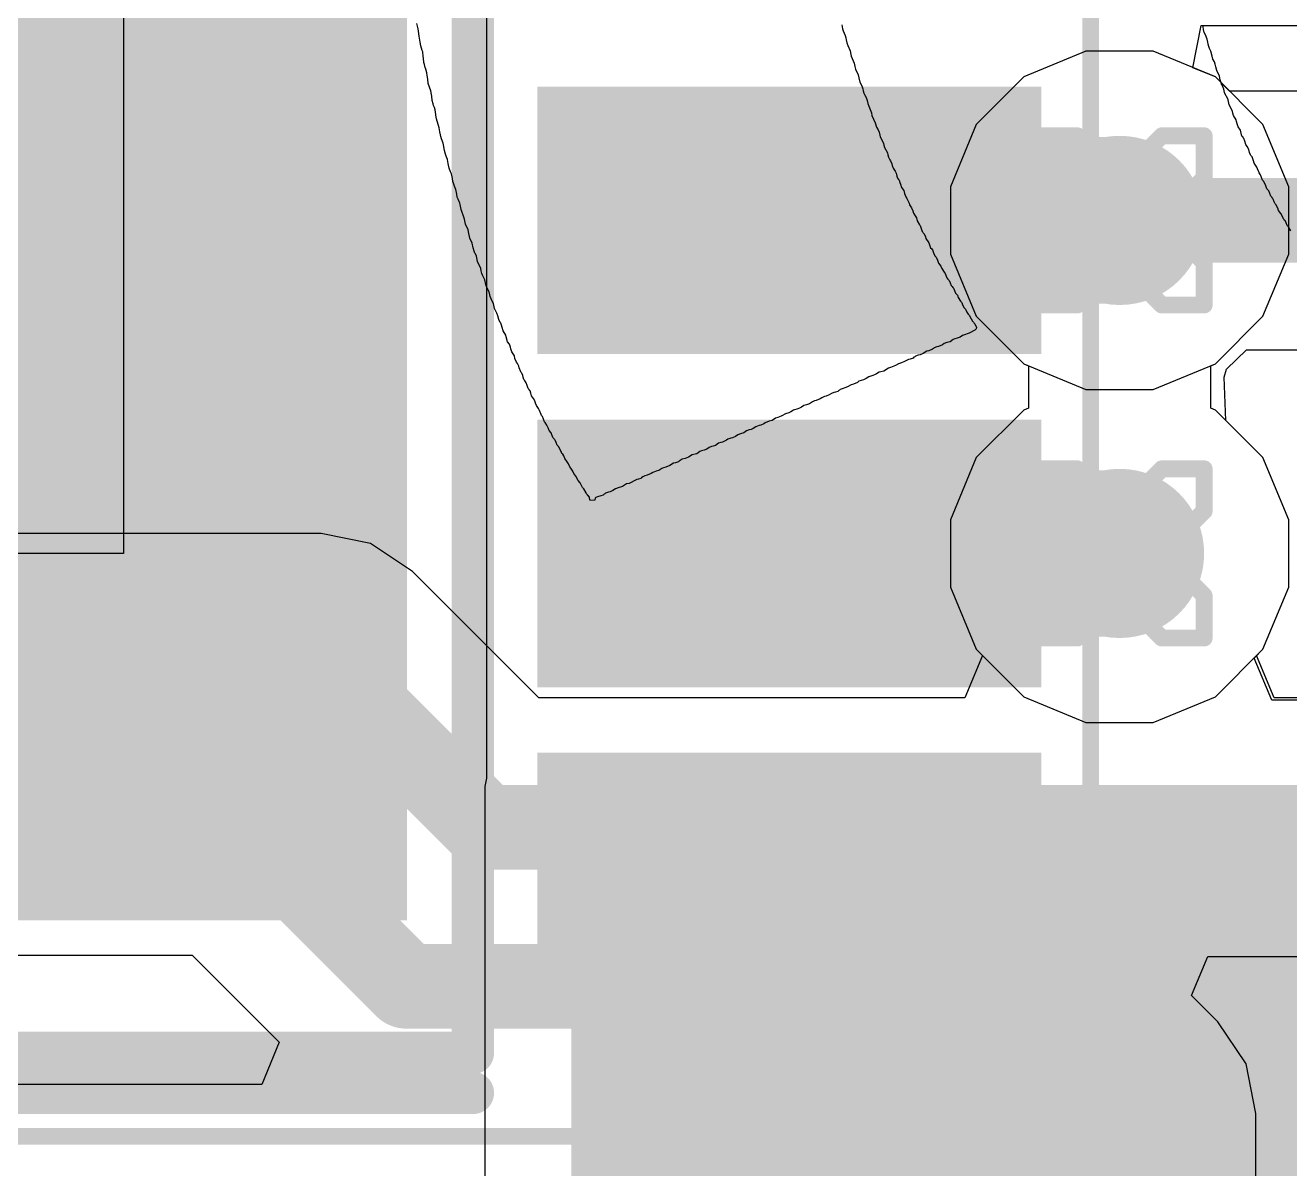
# Model space of a CAD drawing. Header units: inches. Extents: x -13 to 366, y -4 to 120.
# Drawn here: x 15.107 to 18.905, y 12.146 to 15.58 of the extents above; entities that cross this region are included whole.
import ezdxf

# ---------------------------------------------------------------- set-up
doc = ezdxf.new("R2010")
doc.units = ezdxf.units.IN
for name, color, linetype in [('Bottom Layer', 5, 'Continuous'), ('Bottom Overlay', 54, 'Continuous'), ('Drill Drawing', 1, 'Continuous'), ('GND', 16, 'Continuous'), ('Mechanical 16', 56, 'Continuous'), ('Mechanical 4', 56, 'Continuous'), ('POWER', 76, 'Continuous'), ('Top Layer', 1, 'Continuous'), ('Top Overlay', 2, 'Continuous'), ('Top Paste', 8, 'Continuous'), ('Top Solder', 216, 'Continuous'), ('Via Holes', 16, 'Continuous')]:
    doc.layers.add(name, color=color, linetype=linetype)

# ---------------------------------------------------------------- blocks, each defined once
blk = doc.blocks.new('_SOP100P600X160_11N_24')
at = {"layer": 'Top Layer'}
for points in [[(-1.5, 2), (1.5, 2), (1.5, -2), (-1.5, -2)], [(2.095, 0.3), (3.405, 0.3), (3.405, -0.3), (2.095, -0.3)], [(2.095, -0.7), (3.405, -0.7), (3.405, -1.3), (2.095, -1.3)], [(2.095, -1.7), (3.405, -1.7), (3.405, -2.3), (2.095, -2.3)]]:
    blk.add_hatch(color=1, dxfattribs=at).paths.add_polyline_path(points)
at = {"layer": 'Top Paste'}
for points in [[(-1.5, 2), (1.5, 2), (1.5, -2), (-1.5, -2)], [(2.095, 0.3), (3.405, 0.3), (3.405, -0.3), (2.095, -0.3)], [(2.095, -0.7), (3.405, -0.7), (3.405, -1.3), (2.095, -1.3)], [(2.095, -1.7), (3.405, -1.7), (3.405, -2.3), (2.095, -2.3)]]:
    blk.add_hatch(color=8, dxfattribs=at).paths.add_polyline_path(points)
at = {"layer": 'Top Solder'}
for points in [[(-1.6016, 2.1016), (1.6016, 2.1016), (1.6016, -2.1016), (-1.6016, -2.1016)], [(1.9934, 0.4016), (3.5066, 0.4016), (3.5066, -0.4016), (1.9934, -0.4016)], [(1.9934, -0.5984), (3.5066, -0.5984), (3.5066, -1.4016), (1.9934, -1.4016)], [(1.9934, -1.5984), (3.5066, -1.5984), (3.5066, -2.4016), (1.9934, -2.4016)]]:
    blk.add_hatch(color=216, dxfattribs=at).paths.add_polyline_path(points)
at = {"layer": 'Mechanical 16'}
for points in [[(3.655, -2.75, 0.05, 0.05, 0), (3.655, 2.75, 0.05, 0.05, 0)], [(-3.655, -2.75, 0.05, 0.05, 0), (3.655, -2.75, 0.05, 0.05, 0)]]:
    blk.add_lwpolyline(points, format="xyseb", dxfattribs=at)
blk.add_lwpolyline([(3.6425, -2.75, 0.025, 0.025, 1), (3.6675, -2.75, 0.025, 0.025, 1)], format="xyseb", close=True, dxfattribs=at)
blk.add_lwpolyline([(3.6425, -2.75, 0.025, 0.025, 1), (3.6675, -2.75, 0.025, 0.025, 1)], format="xyseb", close=True, dxfattribs=at)
at = {"layer": 'Mechanical 4'}
for points in [[(1.8, -2.5, 0.127, 0.127, 0), (1.8, 2.5, 0.127, 0.127, 0)], [(1.8, -2.5, 0.127, 0.127, 0), (1.8, 2.5, 0.127, 0.127, 0)], [(-1.8, -2.5, 0.127, 0.127, 0), (1.8, -2.5, 0.127, 0.127, 0)], [(-1.8, -2.5, 0.127, 0.127, 0), (1.8, -2.5, 0.127, 0.127, 0)]]:
    blk.add_lwpolyline(points, format="xyseb", dxfattribs=at)
blk.add_lwpolyline([(1.7682, -2.5, 0.0635, 0.0635, 1), (1.8317, -2.5, 0.0635, 0.0635, 1)], format="xyseb", close=True, dxfattribs=at)
blk.add_lwpolyline([(1.7682, -2.5, 0.0635, 0.0635, 1), (1.8317, -2.5, 0.0635, 0.0635, 1)], format="xyseb", close=True, dxfattribs=at)
blk.add_lwpolyline([(1.7682, -2.5, 0.0635, 0.0635, 1), (1.8317, -2.5, 0.0635, 0.0635, 1)], format="xyseb", close=True, dxfattribs=at)
blk.add_lwpolyline([(1.7682, -2.5, 0.0635, 0.0635, 1), (1.8317, -2.5, 0.0635, 0.0635, 1)], format="xyseb", close=True, dxfattribs=at)
at = {"layer": 'Top Overlay'}
blk.add_lwpolyline([(-1.8, -2.62, 0.127, 0.127, 0), (1.8, -2.62, 0.127, 0.127, 0)], format="xyseb", dxfattribs=at)
blk.add_lwpolyline([(1.7682, -2.62, 0.0635, 0.0635, 1), (1.8317, -2.62, 0.0635, 0.0635, 1)], format="xyseb", close=True, dxfattribs=at)
at = {"layer": 'Top Paste'}
for p, q in [((0.75, 1), (0.75, -1)), ((0.75, -1), (-0.75, -1))]:
    blk.add_line(p, q, dxfattribs=at)

msp = doc.modelspace()

# ---------------------------------------------------------------- hatches: boundary and pattern name
at = {"layer": 'Bottom Layer'}
h = msp.add_hatch(color=5, dxfattribs=at)
edge = h.paths.add_edge_path()
edge.add_arc((18.3941, 14.994), 0.254, 0, 360)
h = msp.add_hatch(color=5, dxfattribs=at)
edge = h.paths.add_edge_path()
edge.add_arc((18.3941, 13.994), 0.254, 0, 360)
at = {"layer": 'GND'}
h = msp.add_hatch(color=16, dxfattribs=at)
edge = h.paths.add_edge_path()
edge.add_arc((18.3941, 14.994), 0.254, 0, 360)
h = msp.add_hatch(color=16, dxfattribs=at)
edge = h.paths.add_edge_path()
edge.add_arc((18.3941, 13.994), 0.254, 0, 360)
at = {"layer": 'POWER'}
h = msp.add_hatch(color=76, dxfattribs=at)
edge = h.paths.add_edge_path()
edge.add_arc((18.3941, 14.994), 0.254, 0, 360)
h = msp.add_hatch(color=76, dxfattribs=at)
edge = h.paths.add_edge_path()
edge.add_arc((18.3941, 13.994), 0.254, 0, 360)
at = {"layer": 'Top Layer'}
for points in [[(17.402, 15.244), (17.402, 14.744), (18.3941, 14.744), (18.3941, 15.244)], [(17.402, 14.244), (17.402, 13.744), (18.3941, 13.744), (18.3941, 14.244)], [(16.747, 11.2958), (20.0014, 11.2958), (20.0014, 13.294), (16.747, 13.294)]]:
    msp.add_hatch(color=1, dxfattribs=at).paths.add_polyline_path(points)
h = msp.add_hatch(color=1, dxfattribs=at)
edge = h.paths.add_edge_path()
edge.add_arc((18.3941, 14.994), 0.254, 0, 360)
h = msp.add_hatch(color=1, dxfattribs=at)
edge = h.paths.add_edge_path()
edge.add_arc((18.3941, 13.994), 0.254, 0, 360)
at = {"layer": 'Via Holes'}
h = msp.add_hatch(color=7, dxfattribs=at)
edge = h.paths.add_edge_path()
edge.add_arc((18.3941, 14.994), 0.127, 0, 360)
h = msp.add_hatch(color=7, dxfattribs=at)
edge = h.paths.add_edge_path()
edge.add_arc((18.3941, 13.994), 0.127, 0, 360)

# ---------------------------------------------------------------- linework, layer by layer
at = {"layer": 'Bottom Layer'}
for p, q in [((18.293, 15.502), (18.1063, 15.4247)), ((18.4951, 15.502), (18.293, 15.502)), ((18.6818, 15.4247), (18.4951, 15.502)), ((18.1063, 15.4247), (17.9634, 15.2818)), ((18.724, 15.3825), (18.6818, 15.4247)), ((21.4313, 15.3825), (18.724, 15.3825)), ((17.9634, 15.2818), (17.8861, 15.095)), ((17.8861, 15.095), (17.8861, 14.893)), ((17.8861, 14.893), (17.9634, 14.7062)), ((17.9634, 14.7062), (18.1063, 14.5633)), ((18.7152, 14.5478), (18.7748, 14.6055)), ((18.7748, 14.6055), (21.5922, 14.6055)), ((18.1063, 14.5633), (18.1204, 14.5575)), ((18.1204, 14.5575), (18.1204, 14.4305)), ((18.7086, 14.5233), (18.7152, 14.5478)), ((18.7129, 14.3936), (18.7086, 14.5233)), ((18.1063, 14.4247), (17.9634, 14.2818)), ((18.1204, 14.4305), (18.1063, 14.4247)), ((18.8247, 14.2818), (18.7129, 14.3936)), ((17.9634, 14.2818), (17.8861, 14.095)), ((18.9021, 14.095), (18.8247, 14.2818)), ((17.8861, 14.095), (17.8861, 13.893)), ((18.9021, 13.893), (18.9021, 14.095)), ((15.9959, 14.0537), (10.4831, 14.0537)), ((16.1445, 14.0241), (15.9959, 14.0537)), ((16.2706, 13.9399), (16.1445, 14.0241)), ((16.6502, 13.5603), (16.2706, 13.9399)), ((17.8861, 13.893), (17.9634, 13.7062)), ((18.8247, 13.7062), (18.9021, 13.893)), ((17.9823, 13.6873), (17.9297, 13.5603)), ((17.9634, 13.7062), (17.9823, 13.6873)), ((18.8058, 13.6873), (18.8247, 13.7062)), ((18.8584, 13.5603), (18.8058, 13.6873)), ((17.9297, 13.5603), (16.6502, 13.5603)), ((20.7894, 13.5603), (18.8584, 13.5603)), ((6.7834, 12.7877), (15.6089, 12.7877)), ((15.6089, 12.7877), (15.8703, 12.5264)), ((18.6106, 12.6661), (18.6592, 12.7834)), ((18.6592, 12.7834), (20.9504, 12.7834)), ((18.6896, 12.5871), (18.6106, 12.6661)), ((18.7738, 12.4611), (18.6896, 12.5871)), ((15.8703, 12.5264), (15.8177, 12.3994)), ((18.8033, 12.3125), (18.7738, 12.4611)), ((15.8177, 12.3994), (9.2429, 12.3994)), ((18.8033, 10.5759), (18.8033, 12.3125))]:
    msp.add_line(p, q, dxfattribs=at)
for points in [[(18.3941, 14.994, 0.254, 0.254, 0), (21.5922, 14.994, 0.254, 0.254, 0)], [(10.3222, 13.6652, 0.254, 0.254, 0), (15.9959, 13.6652, 0.254, 0.254, 0)], [(15.9959, 13.6652, 0.254, 0.254, 0), (16.4893, 13.1718, 0.254, 0.254, 0)], [(6.4534, 13.1762, 0.254, 0.254, 0), (15.7698, 13.1762, 0.254, 0.254, 0)], [(15.7698, 13.1762, 0.254, 0.254, 0), (16.252, 12.694, 0.254, 0.254, 0)], [(16.4893, 13.1718, 0.254, 0.254, 0), (20.9504, 13.1718, 0.254, 0.254, 0)], [(16.252, 12.694, 0.254, 0.254, 0), (18.0333, 12.694, 0.254, 0.254, 0)], [(18.0333, 12.694, 0.254, 0.254, 0), (18.4149, 12.3125, 0.254, 0.254, 0)], [(18.4149, 10.2459, 0.254, 0.254, 0), (18.4149, 12.3125, 0.254, 0.254, 0)]]:
    msp.add_lwpolyline(points, format="xyseb", dxfattribs=at)
for points in [[(18.3306, 14.994, 0.127, 0.127, 1), (18.4576, 14.994, 0.127, 0.127, 1)], [(15.9324, 13.6652, 0.127, 0.127, 1), (16.0594, 13.6652, 0.127, 0.127, 1)], [(15.9324, 13.6652, 0.127, 0.127, 1), (16.0594, 13.6652, 0.127, 0.127, 1)], [(15.7063, 13.1762, 0.127, 0.127, 1), (15.8333, 13.1762, 0.127, 0.127, 1)], [(15.7063, 13.1762, 0.127, 0.127, 1), (15.8333, 13.1762, 0.127, 0.127, 1)], [(16.4258, 13.1718, 0.127, 0.127, 1), (16.5528, 13.1718, 0.127, 0.127, 1)], [(16.4258, 13.1718, 0.127, 0.127, 1), (16.5528, 13.1718, 0.127, 0.127, 1)], [(16.1885, 12.694, 0.127, 0.127, 1), (16.3155, 12.694, 0.127, 0.127, 1)], [(16.1885, 12.694, 0.127, 0.127, 1), (16.3155, 12.694, 0.127, 0.127, 1)], [(17.9698, 12.694, 0.127, 0.127, 1), (18.0968, 12.694, 0.127, 0.127, 1)], [(17.9698, 12.694, 0.127, 0.127, 1), (18.0968, 12.694, 0.127, 0.127, 1)], [(18.3514, 12.3125, 0.127, 0.127, 1), (18.4784, 12.3125, 0.127, 0.127, 1)], [(18.3514, 12.3125, 0.127, 0.127, 1), (18.4784, 12.3125, 0.127, 0.127, 1)]]:
    msp.add_lwpolyline(points, format="xyseb", close=True, dxfattribs=at)
at = {"layer": 'Bottom Overlay'}
for p, q in [((16.2874, 15.5697), (16.2835, 15.5853)), ((17.5604, 15.5808), (17.5624, 15.5697)), ((18.6452, 15.5749), (18.6439, 15.5801)), ((18.6465, 15.5672), (18.6452, 15.5749)), ((16.2887, 15.562), (16.2874, 15.5697)), ((16.2907, 15.547), (16.2887, 15.562)), ((16.2933, 15.5289), (16.2907, 15.547)), ((17.5624, 15.5697), (17.5637, 15.5633)), ((17.5637, 15.5633), (17.5702, 15.549)), ((17.5702, 15.549), (17.5721, 15.5418)), ((17.5721, 15.5418), (17.5734, 15.5366)), ((17.5734, 15.5366), (17.5747, 15.5276)), ((18.6484, 15.5587), (18.6465, 15.5672)), ((18.6517, 15.5516), (18.6484, 15.5587)), ((18.6569, 15.5386), (18.6517, 15.5516)), ((18.6588, 15.5289), (18.6569, 15.5386)), ((16.2959, 15.5185), (16.2933, 15.5289)), ((16.2998, 15.5042), (16.2959, 15.5185)), ((16.3011, 15.5003), (16.2998, 15.5042)), ((16.3023, 15.486), (16.3011, 15.5003)), ((17.5747, 15.5276), (17.578, 15.5191)), ((17.578, 15.5191), (17.5851, 15.5029)), ((17.5851, 15.5029), (17.587, 15.4918)), ((18.6601, 15.5237), (18.6588, 15.5289)), ((18.6621, 15.5165), (18.6601, 15.5237)), ((18.6646, 15.51), (18.6621, 15.5165)), ((18.6685, 15.5022), (18.6646, 15.51)), ((18.6718, 15.4873), (18.6685, 15.5022)), ((16.3036, 15.4808), (16.3023, 15.486)), ((16.3049, 15.4678), (16.3036, 15.4808)), ((16.3062, 15.4626), (16.3049, 15.4678)), ((16.3088, 15.4535), (16.3062, 15.4626)), ((17.587, 15.4918), (17.5883, 15.4867)), ((17.5883, 15.4867), (17.5909, 15.4802)), ((17.5909, 15.4802), (17.5968, 15.4665)), ((17.5968, 15.4665), (17.5994, 15.4561)), ((18.6744, 15.4782), (18.6718, 15.4873)), ((18.6789, 15.4698), (18.6744, 15.4782)), ((18.6815, 15.4633), (18.6789, 15.4698)), ((18.6835, 15.4548), (18.6815, 15.4633)), ((16.3108, 15.4477), (16.3088, 15.4535)), ((16.3134, 15.4373), (16.3108, 15.4477)), ((16.3147, 15.4295), (16.3134, 15.4373)), ((16.316, 15.4178), (16.3147, 15.4295)), ((17.5994, 15.4561), (17.6007, 15.4484)), ((17.6007, 15.4484), (17.6085, 15.4315)), ((17.6085, 15.4315), (17.6111, 15.4224)), ((17.6111, 15.4224), (17.6143, 15.4088)), ((18.6861, 15.4445), (18.6835, 15.4548)), ((18.6939, 15.4276), (18.6861, 15.4445)), ((18.6965, 15.4159), (18.6939, 15.4276)), ((16.3179, 15.4055), (16.316, 15.4178)), ((16.3251, 15.3828), (16.3179, 15.4055)), ((16.327, 15.3718), (16.3251, 15.3828)), ((17.6143, 15.4088), (17.6201, 15.3977)), ((17.6201, 15.3977), (17.6227, 15.3886)), ((17.6227, 15.3886), (17.624, 15.3834)), ((17.624, 15.3834), (17.626, 15.3763)), ((18.6991, 15.4068), (18.6965, 15.4159)), ((18.7016, 15.4003), (18.6991, 15.4068)), ((18.7036, 15.3984), (18.7016, 15.4003)), ((18.7075, 15.388), (18.7036, 15.3984)), ((18.7094, 15.3782), (18.7075, 15.388)), ((16.3283, 15.3666), (16.327, 15.3718)), ((16.3296, 15.3536), (16.3283, 15.3666)), ((16.3322, 15.3445), (16.3296, 15.3536)), ((16.3335, 15.3393), (16.3322, 15.3445)), ((17.626, 15.3763), (17.6279, 15.3718)), ((17.6279, 15.3718), (17.6331, 15.3627)), ((17.6331, 15.3627), (17.6357, 15.3536)), ((17.6357, 15.3536), (17.6377, 15.3451)), ((17.6377, 15.3451), (17.6409, 15.3367)), ((18.7146, 15.3666), (18.7094, 15.3782)), ((18.7166, 15.3646), (18.7146, 15.3666)), ((18.7198, 15.3562), (18.7166, 15.3646)), ((18.7237, 15.3406), (18.7198, 15.3562)), ((16.3361, 15.3328), (16.3335, 15.3393)), ((16.3381, 15.3257), (16.3361, 15.3328)), ((16.3394, 15.3192), (16.3381, 15.3257)), ((16.3413, 15.3042), (16.3394, 15.3192)), ((17.6409, 15.3367), (17.6474, 15.3224)), ((17.6474, 15.3224), (17.6487, 15.3172)), ((17.6487, 15.3172), (17.65, 15.3094)), ((17.65, 15.3094), (17.6604, 15.2874)), ((18.7296, 15.3296), (18.7237, 15.3406)), ((18.7328, 15.3211), (18.7296, 15.3296)), ((18.7341, 15.3159), (18.7328, 15.3211)), ((18.7361, 15.3088), (18.7341, 15.3159)), ((18.7438, 15.2958), (18.7361, 15.3088)), ((16.3426, 15.299), (16.3413, 15.3042)), ((16.351, 15.2724), (16.3426, 15.299)), ((16.353, 15.2601), (16.351, 15.2724)), ((17.6604, 15.2874), (17.6636, 15.2737)), ((17.6636, 15.2737), (17.6688, 15.2659)), ((18.7451, 15.2906), (18.7438, 15.2958)), ((18.7471, 15.2835), (18.7451, 15.2906)), ((18.7503, 15.275), (18.7471, 15.2835)), ((18.7568, 15.2646), (18.7503, 15.275)), ((16.3543, 15.251), (16.353, 15.2601)), ((16.3556, 15.2458), (16.3543, 15.251)), ((16.3575, 15.2387), (16.3556, 15.2458)), ((16.3627, 15.2257), (16.3575, 15.2387)), ((17.6688, 15.2659), (17.6721, 15.2588)), ((17.6721, 15.2588), (17.674, 15.2504)), ((17.674, 15.2504), (17.6753, 15.2452)), ((17.6753, 15.2452), (17.6812, 15.2341)), ((17.6812, 15.2341), (17.6851, 15.225)), ((18.7588, 15.2562), (18.7568, 15.2646)), ((18.7614, 15.2471), (18.7588, 15.2562)), ((18.764, 15.2445), (18.7614, 15.2471)), ((18.7653, 15.2419), (18.764, 15.2445)), ((18.7672, 15.24), (18.7653, 15.2419)), ((18.7705, 15.2315), (18.7672, 15.24)), ((18.7731, 15.2224), (18.7705, 15.2315)), ((16.364, 15.2205), (16.3627, 15.2257)), ((16.3666, 15.2036), (16.364, 15.2205)), ((16.3692, 15.1932), (16.3666, 15.2036)), ((16.3718, 15.1867), (16.3692, 15.1932)), ((17.6851, 15.225), (17.6864, 15.2199)), ((17.6864, 15.2199), (17.6883, 15.2127)), ((17.6883, 15.2127), (17.6967, 15.1965)), ((17.6967, 15.1965), (17.698, 15.1913)), ((17.698, 15.1913), (17.7, 15.1841)), ((18.777, 15.216), (18.7731, 15.2224)), ((18.7821, 15.2069), (18.777, 15.216)), ((18.7847, 15.1978), (18.7821, 15.2069)), ((18.7873, 15.1913), (18.7847, 15.1978)), ((18.7886, 15.1887), (18.7873, 15.1913)), ((16.3757, 15.1764), (16.3718, 15.1867)), ((16.3777, 15.1653), (16.3757, 15.1764)), ((16.379, 15.1601), (16.3777, 15.1653)), ((16.3802, 15.151), (16.379, 15.1601)), ((17.7, 15.1841), (17.7026, 15.1777)), ((17.7026, 15.1777), (17.7045, 15.1757)), ((17.7045, 15.1757), (17.7058, 15.1731)), ((17.7058, 15.1731), (17.7097, 15.164)), ((17.7097, 15.164), (17.711, 15.1588)), ((17.711, 15.1588), (17.7143, 15.1504)), ((18.7919, 15.1854), (18.7886, 15.1887)), ((18.7964, 15.1731), (18.7919, 15.1854)), ((18.7984, 15.166), (18.7964, 15.1731)), ((18.8068, 15.1536), (18.7984, 15.166)), ((18.8081, 15.1484), (18.8068, 15.1536)), ((16.3848, 15.14), (16.3802, 15.151)), ((16.3874, 15.1335), (16.3848, 15.14)), ((16.3893, 15.1251), (16.3874, 15.1335)), ((16.3906, 15.1199), (16.3893, 15.1251)), ((16.3919, 15.1108), (16.3906, 15.1199)), ((17.7143, 15.1504), (17.7201, 15.142)), ((17.7201, 15.142), (17.7227, 15.1355)), ((17.7227, 15.1355), (17.7247, 15.127)), ((17.7247, 15.127), (17.7273, 15.1205)), ((17.7273, 15.1205), (17.7305, 15.1173)), ((17.7305, 15.1173), (17.7318, 15.1147)), ((17.7318, 15.1147), (17.7344, 15.1082)), ((18.812, 15.1394), (18.8081, 15.1484)), ((18.8133, 15.1368), (18.812, 15.1394)), ((18.8178, 15.1309), (18.8133, 15.1368)), ((18.8237, 15.1147), (18.8178, 15.1309)), ((18.8263, 15.1121), (18.8237, 15.1147)), ((16.3932, 15.1056), (16.3919, 15.1108)), ((16.3965, 15.0972), (16.3932, 15.1056)), ((16.4004, 15.0868), (16.3965, 15.0972)), ((16.4023, 15.0783), (16.4004, 15.0868)), ((16.4036, 15.0731), (16.4023, 15.0783)), ((17.7344, 15.1082), (17.7357, 15.103)), ((17.7357, 15.103), (17.7396, 15.0926)), ((17.7396, 15.0926), (17.7461, 15.0835)), ((17.7461, 15.0835), (17.748, 15.0751)), ((18.8328, 15.1004), (18.8263, 15.1121)), ((18.8341, 15.0952), (18.8328, 15.1004)), ((18.8367, 15.0887), (18.8341, 15.0952)), ((18.8425, 15.0829), (18.8367, 15.0887)), ((18.8484, 15.0667), (18.8425, 15.0829)), ((16.4049, 15.0641), (16.4036, 15.0731)), ((16.4075, 15.0576), (16.4049, 15.0641)), ((16.4127, 15.0459), (16.4075, 15.0576)), ((16.414, 15.042), (16.4127, 15.0459)), ((16.4153, 15.0316), (16.414, 15.042)), ((17.748, 15.0751), (17.7519, 15.0647)), ((17.7519, 15.0647), (17.7552, 15.0602)), ((17.7552, 15.0602), (17.7617, 15.0459)), ((17.7617, 15.0459), (17.763, 15.0407)), ((17.763, 15.0407), (17.7695, 15.0316)), ((18.8523, 15.0628), (18.8484, 15.0667)), ((18.8536, 15.0602), (18.8523, 15.0628)), ((18.8555, 15.0582), (18.8536, 15.0602)), ((18.8587, 15.0498), (18.8555, 15.0582)), ((18.8613, 15.0433), (18.8587, 15.0498)), ((18.8633, 15.0413), (18.8613, 15.0433)), ((18.8698, 15.0309), (18.8633, 15.0413)), ((16.4166, 15.0264), (16.4153, 15.0316)), ((16.4192, 15.0173), (16.4166, 15.0264)), ((16.4224, 15.0102), (16.4192, 15.0173)), ((16.427, 14.9978), (16.4224, 15.0102)), ((17.7695, 15.0316), (17.7734, 15.0225)), ((17.7734, 15.0225), (17.7753, 15.0154)), ((17.7753, 15.0154), (17.7798, 15.0082)), ((17.7798, 15.0082), (17.7837, 15.0017)), ((17.7837, 15.0017), (17.7863, 14.9926)), ((18.8717, 15.0238), (18.8698, 15.0309)), ((18.8782, 15.0147), (18.8717, 15.0238)), ((18.8821, 15.0082), (18.8782, 15.0147)), ((18.886, 14.9991), (18.8821, 15.0082)), ((16.4296, 14.9823), (16.427, 14.9978)), ((16.4374, 14.9654), (16.4296, 14.9823)), ((16.44, 14.955), (16.4374, 14.9654)), ((17.7863, 14.9926), (17.7928, 14.981)), ((17.7928, 14.981), (17.7954, 14.9784)), ((17.7954, 14.9784), (17.798, 14.9693)), ((17.798, 14.9693), (17.8013, 14.9608)), ((18.8886, 14.9965), (18.886, 14.9991)), ((18.8899, 14.9939), (18.8886, 14.9965)), ((18.8925, 14.9913), (18.8899, 14.9939)), ((18.8945, 14.9868), (18.8925, 14.9913)), ((18.8977, 14.9784), (18.8945, 14.9868)), ((18.9016, 14.9745), (18.8977, 14.9784)), ((18.9081, 14.9628), (18.9016, 14.9745)), ((16.4413, 14.9459), (16.44, 14.955)), ((16.4426, 14.9407), (16.4413, 14.9459)), ((16.4497, 14.9258), (16.4426, 14.9407)), ((16.453, 14.9121), (16.4497, 14.9258)), ((17.8013, 14.9608), (17.8032, 14.9589)), ((17.8032, 14.9589), (17.8045, 14.9563)), ((17.8045, 14.9563), (17.8071, 14.9537)), ((17.8071, 14.9537), (17.811, 14.9446)), ((17.811, 14.9446), (17.8123, 14.9394)), ((17.8123, 14.9394), (17.8214, 14.9264)), ((17.8214, 14.9264), (17.8266, 14.9121)), ((16.4556, 14.9018), (16.453, 14.9121)), ((16.4581, 14.8953), (16.4556, 14.9018)), ((16.4601, 14.8933), (16.4581, 14.8953)), ((16.4627, 14.8868), (16.4601, 14.8933)), ((16.464, 14.8816), (16.4627, 14.8868)), ((17.8266, 14.9121), (17.8305, 14.9083)), ((17.8305, 14.9083), (17.8318, 14.9057)), ((17.8318, 14.9057), (17.8357, 14.8966)), ((17.8357, 14.8966), (17.8389, 14.8881)), ((17.8389, 14.8881), (17.8435, 14.8836)), ((16.4659, 14.8706), (16.464, 14.8816)), ((16.4757, 14.8492), (16.4659, 14.8706)), ((16.477, 14.8427), (16.4757, 14.8492)), ((17.8435, 14.8836), (17.8474, 14.8745)), ((17.8474, 14.8745), (17.8506, 14.8661)), ((17.8506, 14.8661), (17.8577, 14.8563)), ((17.8577, 14.8563), (17.8603, 14.8498)), ((17.8603, 14.8498), (17.8668, 14.8381)), ((16.4789, 14.8343), (16.477, 14.8427)), ((16.4802, 14.8291), (16.4789, 14.8343)), ((16.4874, 14.8154), (16.4802, 14.8291)), ((16.4906, 14.8018), (16.4874, 14.8154)), ((17.8668, 14.8381), (17.8707, 14.8343)), ((17.8707, 14.8343), (17.8753, 14.8219)), ((17.8753, 14.8219), (17.8785, 14.8174)), ((17.8785, 14.8174), (17.8824, 14.8135)), ((17.8824, 14.8135), (17.885, 14.807)), ((16.4932, 14.7927), (16.4906, 14.8018)), ((16.5003, 14.7791), (16.4932, 14.7927)), ((16.5023, 14.7706), (16.5003, 14.7791)), ((17.885, 14.807), (17.8882, 14.7985)), ((17.8882, 14.7985), (17.8915, 14.7953)), ((17.8915, 14.7953), (17.8928, 14.7927)), ((17.8928, 14.7927), (17.8954, 14.7901)), ((17.8954, 14.7901), (17.898, 14.7836)), ((17.898, 14.7836), (17.9012, 14.7752)), ((17.9012, 14.7752), (17.9071, 14.7693)), ((16.5036, 14.7654), (16.5023, 14.7706)), ((16.5094, 14.7518), (16.5036, 14.7654)), ((16.5133, 14.744), (16.5094, 14.7518)), ((16.5166, 14.7291), (16.5133, 14.744)), ((17.9071, 14.7693), (17.9097, 14.7628)), ((17.9097, 14.7628), (17.9162, 14.7512)), ((17.9162, 14.7512), (17.9201, 14.7473)), ((17.9201, 14.7473), (17.9227, 14.7408)), ((17.9227, 14.7408), (17.9278, 14.7317)), ((16.5237, 14.7155), (16.5166, 14.7291)), ((16.527, 14.707), (16.5237, 14.7155)), ((16.5296, 14.6966), (16.527, 14.707)), ((17.9278, 14.7317), (17.9317, 14.7278)), ((17.9317, 14.7278), (17.9356, 14.7187)), ((17.9356, 14.7187), (17.9395, 14.7122)), ((17.9395, 14.7122), (17.9434, 14.7083)), ((17.9434, 14.7083), (17.9447, 14.7057)), ((17.9447, 14.7057), (17.9525, 14.6914)), ((16.5335, 14.6875), (16.5296, 14.6966)), ((16.5354, 14.6856), (16.5335, 14.6875)), ((16.538, 14.6791), (16.5354, 14.6856)), ((16.5399, 14.672), (16.538, 14.6791)), ((16.5425, 14.6629), (16.5399, 14.672)), ((16.5503, 14.6499), (16.5425, 14.6629)), ((17.9597, 14.6648), (17.9428, 14.6557)), ((17.9525, 14.6914), (17.9551, 14.6888)), ((17.9551, 14.6888), (17.9564, 14.6862)), ((17.9564, 14.6862), (17.959, 14.6836)), ((17.959, 14.6836), (17.9642, 14.672)), ((17.9629, 14.6681), (17.9597, 14.6648)), ((17.9642, 14.672), (17.9629, 14.6681)), ((16.5516, 14.6447), (16.5503, 14.6499)), ((16.5562, 14.6298), (16.5516, 14.6447)), ((16.5614, 14.622), (16.5562, 14.6298)), ((16.5646, 14.6135), (16.5614, 14.622)), ((17.8668, 14.6239), (17.8623, 14.6207)), ((17.8753, 14.6272), (17.8668, 14.6239)), ((17.8857, 14.6298), (17.8753, 14.6272)), ((17.8947, 14.6363), (17.8857, 14.6298)), ((17.8993, 14.6382), (17.8947, 14.6363)), ((17.9064, 14.6402), (17.8993, 14.6382)), ((17.9149, 14.6434), (17.9064, 14.6402)), ((17.9227, 14.6486), (17.9149, 14.6434)), ((17.9311, 14.6518), (17.9227, 14.6486)), ((17.9363, 14.6531), (17.9311, 14.6518)), ((17.9428, 14.6557), (17.9363, 14.6531)), ((16.5659, 14.6083), (16.5646, 14.6135)), ((16.5685, 14.5993), (16.5659, 14.6083)), ((16.5711, 14.5967), (16.5685, 14.5993)), ((16.5763, 14.5876), (16.5711, 14.5967)), ((16.5776, 14.5798), (16.5763, 14.5876)), ((17.7766, 14.583), (17.774, 14.5804)), ((17.7792, 14.5843), (17.7766, 14.583)), ((17.7811, 14.5863), (17.7792, 14.5843)), ((17.7896, 14.5895), (17.7811, 14.5863)), ((17.7948, 14.5908), (17.7896, 14.5895)), ((17.8039, 14.5947), (17.7948, 14.5908)), ((17.8155, 14.6012), (17.8039, 14.5947)), ((17.8207, 14.6025), (17.8155, 14.6012)), ((17.8324, 14.6077), (17.8207, 14.6025)), ((17.835, 14.609), (17.8324, 14.6077)), ((17.837, 14.6109), (17.835, 14.609)), ((17.8454, 14.6142), (17.837, 14.6109)), ((17.8506, 14.6155), (17.8454, 14.6142)), ((17.8623, 14.6207), (17.8506, 14.6155)), ((16.5828, 14.5681), (16.5776, 14.5798)), ((16.586, 14.5648), (16.5828, 14.5681)), ((16.5893, 14.5564), (16.586, 14.5648)), ((16.5906, 14.5512), (16.5893, 14.5564)), ((16.5958, 14.5395), (16.5906, 14.5512)), ((17.7, 14.5506), (17.6857, 14.5415)), ((17.7065, 14.5519), (17.7, 14.5506)), ((17.7208, 14.5584), (17.7065, 14.5519)), ((17.7299, 14.5635), (17.7208, 14.5584)), ((17.7389, 14.5661), (17.7299, 14.5635)), ((17.748, 14.57), (17.7389, 14.5661)), ((17.7597, 14.5765), (17.748, 14.57)), ((17.7649, 14.5778), (17.7597, 14.5765)), ((17.774, 14.5804), (17.7649, 14.5778)), ((16.5971, 14.5369), (16.5958, 14.5395)), ((16.599, 14.535), (16.5971, 14.5369)), ((16.6016, 14.5285), (16.599, 14.535)), ((16.6029, 14.5233), (16.6016, 14.5285)), ((16.6049, 14.5162), (16.6029, 14.5233)), ((16.6068, 14.5142), (16.6049, 14.5162)), ((16.612, 14.5064), (16.6068, 14.5142)), ((17.6065, 14.5077), (17.5948, 14.5025)), ((17.6091, 14.509), (17.6065, 14.5077)), ((17.6111, 14.511), (17.6091, 14.509)), ((17.6175, 14.5136), (17.6111, 14.511)), ((17.6247, 14.5155), (17.6175, 14.5136)), ((17.6331, 14.5188), (17.6247, 14.5155)), ((17.6409, 14.524), (17.6331, 14.5188)), ((17.6533, 14.5285), (17.6409, 14.524)), ((17.6584, 14.5298), (17.6533, 14.5285)), ((17.6643, 14.533), (17.6584, 14.5298)), ((17.6721, 14.5382), (17.6643, 14.533)), ((17.6773, 14.5395), (17.6721, 14.5382)), ((17.6857, 14.5415), (17.6773, 14.5395)), ((16.6152, 14.498), (16.612, 14.5064)), ((16.6178, 14.4889), (16.6152, 14.498)), ((16.6204, 14.4863), (16.6178, 14.4889)), ((16.6217, 14.4837), (16.6204, 14.4863)), ((16.6237, 14.4818), (16.6217, 14.4837)), ((16.6263, 14.4753), (16.6237, 14.4818)), ((16.6282, 14.4668), (16.6263, 14.4753)), ((17.5221, 14.4701), (17.513, 14.4662)), ((17.5293, 14.4746), (17.5221, 14.4701)), ((17.5358, 14.4772), (17.5293, 14.4746)), ((17.541, 14.4785), (17.5358, 14.4772)), ((17.5481, 14.4805), (17.541, 14.4785)), ((17.5507, 14.4831), (17.5481, 14.4805)), ((17.5533, 14.4844), (17.5507, 14.4831)), ((17.5552, 14.4863), (17.5533, 14.4844)), ((17.5637, 14.4895), (17.5552, 14.4863)), ((17.5689, 14.4908), (17.5637, 14.4895)), ((17.5773, 14.4941), (17.5689, 14.4908)), ((17.5877, 14.5006), (17.5773, 14.4941)), ((17.5948, 14.5025), (17.5877, 14.5006)), ((16.6334, 14.459), (16.6282, 14.4668)), ((16.638, 14.4519), (16.6334, 14.459)), ((16.6399, 14.4448), (16.638, 14.4519)), ((16.6425, 14.4383), (16.6399, 14.4448)), ((16.649, 14.4292), (16.6425, 14.4383)), ((17.4384, 14.4331), (17.4325, 14.4298)), ((17.4462, 14.4383), (17.4384, 14.4331)), ((17.4533, 14.4402), (17.4462, 14.4383)), ((17.4624, 14.4428), (17.4533, 14.4402)), ((17.4715, 14.4493), (17.4624, 14.4428)), ((17.478, 14.4519), (17.4715, 14.4493)), ((17.4832, 14.4532), (17.478, 14.4519)), ((17.4949, 14.4584), (17.4832, 14.4532)), ((17.4994, 14.4616), (17.4949, 14.4584)), ((17.5078, 14.4649), (17.4994, 14.4616)), ((17.513, 14.4662), (17.5078, 14.4649)), ((16.6516, 14.4227), (16.649, 14.4292)), ((16.6568, 14.411), (16.6516, 14.4227)), ((16.6581, 14.4084), (16.6568, 14.411)), ((16.6613, 14.4052), (16.6581, 14.4084)), ((16.6672, 14.3889), (16.6613, 14.4052)), ((17.3507, 14.3935), (17.3417, 14.3909)), ((17.3605, 14.4006), (17.3507, 14.3935)), ((17.3676, 14.4026), (17.3605, 14.4006)), ((17.3728, 14.4039), (17.3676, 14.4026)), ((17.38, 14.4071), (17.3728, 14.4039)), ((17.3903, 14.4136), (17.38, 14.4071)), ((17.4007, 14.4162), (17.3903, 14.4136)), ((17.4072, 14.4188), (17.4007, 14.4162)), ((17.415, 14.424), (17.4072, 14.4188)), ((17.4273, 14.4285), (17.415, 14.424)), ((17.4325, 14.4298), (17.4273, 14.4285)), ((16.6691, 14.387), (16.6672, 14.3889)), ((16.6743, 14.3792), (16.6691, 14.387)), ((16.6776, 14.3707), (16.6743, 14.3792)), ((16.6808, 14.3636), (16.6776, 14.3707)), ((16.6867, 14.3565), (16.6808, 14.3636)), ((16.6918, 14.3422), (16.6867, 14.3565)), ((17.2651, 14.3558), (17.256, 14.3532)), ((17.2735, 14.3617), (17.2651, 14.3558)), ((17.2819, 14.3649), (17.2735, 14.3617)), ((17.2871, 14.3662), (17.2819, 14.3649)), ((17.2936, 14.3688), (17.2871, 14.3662)), ((17.3014, 14.374), (17.2936, 14.3688)), ((17.3118, 14.3779), (17.3014, 14.374)), ((17.317, 14.3792), (17.3118, 14.3779)), ((17.3261, 14.3831), (17.317, 14.3792)), ((17.3293, 14.3863), (17.3261, 14.3831)), ((17.3417, 14.3909), (17.3293, 14.3863)), ((16.6957, 14.3383), (16.6918, 14.3422)), ((16.697, 14.3357), (16.6957, 14.3383)), ((16.699, 14.3337), (16.697, 14.3357)), ((16.7016, 14.3273), (16.699, 14.3337)), ((16.7048, 14.3188), (16.7016, 14.3273)), ((16.7087, 14.3149), (16.7048, 14.3188)), ((17.1807, 14.3182), (17.1735, 14.3162)), ((17.1898, 14.3247), (17.1807, 14.3182)), ((17.1962, 14.3273), (17.1898, 14.3247)), ((17.2014, 14.3286), (17.1962, 14.3273)), ((17.2131, 14.3337), (17.2014, 14.3286)), ((17.2177, 14.337), (17.2131, 14.3337)), ((17.2261, 14.3402), (17.2177, 14.337)), ((17.2313, 14.3415), (17.2261, 14.3402)), ((17.2404, 14.3454), (17.2313, 14.3415)), ((17.2475, 14.35), (17.2404, 14.3454)), ((17.256, 14.3532), (17.2475, 14.35)), ((16.7139, 14.3058), (16.7087, 14.3149)), ((16.7178, 14.2967), (16.7139, 14.3058)), ((16.7191, 14.2941), (16.7178, 14.2967)), ((16.7217, 14.2916), (16.7191, 14.2941)), ((16.725, 14.287), (16.7217, 14.2916)), ((16.7282, 14.2786), (16.725, 14.287)), ((17.0898, 14.2792), (17.0807, 14.2766)), ((17.0989, 14.2831), (17.0898, 14.2792)), ((17.1106, 14.2896), (17.0989, 14.2831)), ((17.1196, 14.2922), (17.1106, 14.2896)), ((17.1248, 14.2935), (17.1196, 14.2922)), ((17.1339, 14.3), (17.1248, 14.2935)), ((17.1385, 14.3019), (17.1339, 14.3)), ((17.1469, 14.3039), (17.1385, 14.3019)), ((17.1541, 14.3071), (17.1469, 14.3039)), ((17.1618, 14.3123), (17.1541, 14.3071)), ((17.1683, 14.3149), (17.1618, 14.3123)), ((17.1735, 14.3162), (17.1683, 14.3149)), ((16.7347, 14.2695), (16.7282, 14.2786)), ((16.7386, 14.263), (16.7347, 14.2695)), ((16.7425, 14.2539), (16.7386, 14.263)), ((16.7464, 14.25), (16.7425, 14.2539)), ((16.7516, 14.2409), (16.7464, 14.25)), ((17.0106, 14.2429), (17.0021, 14.2409)), ((17.0197, 14.2494), (17.0106, 14.2429)), ((17.0242, 14.2513), (17.0197, 14.2494)), ((17.0314, 14.2533), (17.0242, 14.2513)), ((17.043, 14.2584), (17.0314, 14.2533)), ((17.0547, 14.2649), (17.043, 14.2584)), ((17.0599, 14.2662), (17.0547, 14.2649)), ((17.069, 14.2688), (17.0599, 14.2662)), ((17.0716, 14.2714), (17.069, 14.2688)), ((17.0807, 14.2766), (17.0716, 14.2714)), ((16.7548, 14.2338), (16.7516, 14.2409)), ((16.7613, 14.226), (16.7548, 14.2338)), ((16.7678, 14.213), (16.7613, 14.226)), ((16.7736, 14.2059), (16.7678, 14.213)), ((16.7801, 14.1942), (16.7736, 14.2059)), ((16.921, 14.2039), (16.9132, 14.2026)), ((16.9275, 14.2065), (16.921, 14.2039)), ((16.9359, 14.2124), (16.9275, 14.2065)), ((16.9444, 14.2156), (16.9359, 14.2124)), ((16.9496, 14.2169), (16.9444, 14.2156)), ((16.9561, 14.2195), (16.9496, 14.2169)), ((16.9587, 14.2208), (16.9561, 14.2195)), ((16.9619, 14.224), (16.9587, 14.2208)), ((16.9684, 14.2266), (16.9619, 14.224)), ((16.9755, 14.2286), (16.9684, 14.2266)), ((16.9872, 14.2338), (16.9755, 14.2286)), ((16.9918, 14.237), (16.9872, 14.2338)), ((17.0021, 14.2409), (16.9918, 14.237)), ((16.7814, 14.1916), (16.7801, 14.1942)), ((16.7853, 14.1877), (16.7814, 14.1916)), ((16.7918, 14.176), (16.7853, 14.1877)), ((16.7931, 14.1734), (16.7918, 14.176)), ((16.7964, 14.1702), (16.7931, 14.1734)), ((16.8022, 14.163), (16.7964, 14.1702)), ((16.836, 14.1669), (16.8256, 14.1643)), ((16.8431, 14.1689), (16.836, 14.1669)), ((16.8457, 14.1715), (16.8431, 14.1689)), ((16.8483, 14.1728), (16.8457, 14.1715)), ((16.8502, 14.1747), (16.8483, 14.1728)), ((16.8587, 14.1779), (16.8502, 14.1747)), ((16.8639, 14.1792), (16.8587, 14.1779)), ((16.8723, 14.1825), (16.8639, 14.1792)), ((16.8801, 14.1877), (16.8723, 14.1825)), ((16.8885, 14.1909), (16.8801, 14.1877)), ((16.9015, 14.1948), (16.8885, 14.1909)), ((16.9041, 14.1974), (16.9015, 14.1948)), ((16.9132, 14.2026), (16.9041, 14.1974)), ((16.8035, 14.1539), (16.8022, 14.163)), ((16.8171, 14.1533), (16.8035, 14.1539)), ((16.8178, 14.1552), (16.8171, 14.1533)), ((16.8191, 14.1604), (16.8178, 14.1552)), ((16.821, 14.1624), (16.8191, 14.1604)), ((16.8256, 14.1643), (16.821, 14.1624))]:
    msp.add_line(p, q, dxfattribs=at)
at = {"layer": 'Drill Drawing'}
for points in [[(18.1401, 15.121, 0.0508, 0.0508, 0), (18.1401, 15.248, 0.0508, 0.0508, 0)], [(18.1401, 15.248, 0.0508, 0.0508, 0), (18.2671, 15.248, 0.0508, 0.0508, 0)], [(18.2671, 15.248, 0.0508, 0.0508, 0), (18.3941, 15.121, 0.0508, 0.0508, 0)], [(18.3941, 15.121, 0.0508, 0.0508, 0), (18.5211, 15.248, 0.0508, 0.0508, 0)], [(18.5211, 15.248, 0.0508, 0.0508, 0), (18.6481, 15.248, 0.0508, 0.0508, 0)], [(18.6481, 15.121, 0.0508, 0.0508, 0), (18.6481, 15.248, 0.0508, 0.0508, 0)], [(18.1401, 15.121, 0.0508, 0.0508, 0), (18.2671, 14.994, 0.0508, 0.0508, 0)], [(18.5211, 14.994, 0.0508, 0.0508, 0), (18.6481, 15.121, 0.0508, 0.0508, 0)], [(18.1401, 14.867, 0.0508, 0.0508, 0), (18.2671, 14.994, 0.0508, 0.0508, 0)], [(18.5211, 14.994, 0.0508, 0.0508, 0), (18.6481, 14.867, 0.0508, 0.0508, 0)], [(18.1401, 14.74, 0.0508, 0.0508, 0), (18.1401, 14.867, 0.0508, 0.0508, 0)], [(18.2671, 14.74, 0.0508, 0.0508, 0), (18.3941, 14.867, 0.0508, 0.0508, 0)], [(18.3941, 14.867, 0.0508, 0.0508, 0), (18.5211, 14.74, 0.0508, 0.0508, 0)], [(18.6481, 14.74, 0.0508, 0.0508, 0), (18.6481, 14.867, 0.0508, 0.0508, 0)], [(18.1401, 14.74, 0.0508, 0.0508, 0), (18.2671, 14.74, 0.0508, 0.0508, 0)], [(18.5211, 14.74, 0.0508, 0.0508, 0), (18.6481, 14.74, 0.0508, 0.0508, 0)], [(18.1401, 14.121, 0.0508, 0.0508, 0), (18.1401, 14.248, 0.0508, 0.0508, 0)], [(18.1401, 14.248, 0.0508, 0.0508, 0), (18.2671, 14.248, 0.0508, 0.0508, 0)], [(18.2671, 14.248, 0.0508, 0.0508, 0), (18.3941, 14.121, 0.0508, 0.0508, 0)], [(18.3941, 14.121, 0.0508, 0.0508, 0), (18.5211, 14.248, 0.0508, 0.0508, 0)], [(18.5211, 14.248, 0.0508, 0.0508, 0), (18.6481, 14.248, 0.0508, 0.0508, 0)], [(18.6481, 14.121, 0.0508, 0.0508, 0), (18.6481, 14.248, 0.0508, 0.0508, 0)], [(18.1401, 14.121, 0.0508, 0.0508, 0), (18.2671, 13.994, 0.0508, 0.0508, 0)], [(18.5211, 13.994, 0.0508, 0.0508, 0), (18.6481, 14.121, 0.0508, 0.0508, 0)], [(18.1401, 13.867, 0.0508, 0.0508, 0), (18.2671, 13.994, 0.0508, 0.0508, 0)], [(18.5211, 13.994, 0.0508, 0.0508, 0), (18.6481, 13.867, 0.0508, 0.0508, 0)], [(18.1401, 13.74, 0.0508, 0.0508, 0), (18.1401, 13.867, 0.0508, 0.0508, 0)], [(18.2671, 13.74, 0.0508, 0.0508, 0), (18.3941, 13.867, 0.0508, 0.0508, 0)], [(18.3941, 13.867, 0.0508, 0.0508, 0), (18.5211, 13.74, 0.0508, 0.0508, 0)], [(18.6481, 13.74, 0.0508, 0.0508, 0), (18.6481, 13.867, 0.0508, 0.0508, 0)], [(18.1401, 13.74, 0.0508, 0.0508, 0), (18.2671, 13.74, 0.0508, 0.0508, 0)], [(18.5211, 13.74, 0.0508, 0.0508, 0), (18.6481, 13.74, 0.0508, 0.0508, 0)]]:
    msp.add_lwpolyline(points, format="xyseb", dxfattribs=at)
for points in [[(18.1274, 15.248, 0.0254, 0.0254, 1), (18.1528, 15.248, 0.0254, 0.0254, 1)], [(18.1274, 15.248, 0.0254, 0.0254, 1), (18.1528, 15.248, 0.0254, 0.0254, 1)], [(18.2544, 15.248, 0.0254, 0.0254, 1), (18.2798, 15.248, 0.0254, 0.0254, 1)], [(18.2544, 15.248, 0.0254, 0.0254, 1), (18.2798, 15.248, 0.0254, 0.0254, 1)], [(18.5084, 15.248, 0.0254, 0.0254, 1), (18.5338, 15.248, 0.0254, 0.0254, 1)], [(18.5084, 15.248, 0.0254, 0.0254, 1), (18.5338, 15.248, 0.0254, 0.0254, 1)], [(18.6354, 15.248, 0.0254, 0.0254, 1), (18.6608, 15.248, 0.0254, 0.0254, 1)], [(18.6354, 15.248, 0.0254, 0.0254, 1), (18.6608, 15.248, 0.0254, 0.0254, 1)], [(18.1274, 15.121, 0.0254, 0.0254, 1), (18.1528, 15.121, 0.0254, 0.0254, 1)], [(18.1274, 15.121, 0.0254, 0.0254, 1), (18.1528, 15.121, 0.0254, 0.0254, 1)], [(18.3814, 15.121, 0.0254, 0.0254, 1), (18.4068, 15.121, 0.0254, 0.0254, 1)], [(18.3814, 15.121, 0.0254, 0.0254, 1), (18.4068, 15.121, 0.0254, 0.0254, 1)], [(18.6354, 15.121, 0.0254, 0.0254, 1), (18.6608, 15.121, 0.0254, 0.0254, 1)], [(18.6354, 15.121, 0.0254, 0.0254, 1), (18.6608, 15.121, 0.0254, 0.0254, 1)], [(18.2544, 14.994, 0.0254, 0.0254, 1), (18.2798, 14.994, 0.0254, 0.0254, 1)], [(18.2544, 14.994, 0.0254, 0.0254, 1), (18.2798, 14.994, 0.0254, 0.0254, 1)], [(18.5084, 14.994, 0.0254, 0.0254, 1), (18.5338, 14.994, 0.0254, 0.0254, 1)], [(18.5084, 14.994, 0.0254, 0.0254, 1), (18.5338, 14.994, 0.0254, 0.0254, 1)], [(18.1274, 14.867, 0.0254, 0.0254, 1), (18.1528, 14.867, 0.0254, 0.0254, 1)], [(18.1274, 14.867, 0.0254, 0.0254, 1), (18.1528, 14.867, 0.0254, 0.0254, 1)], [(18.3814, 14.867, 0.0254, 0.0254, 1), (18.4068, 14.867, 0.0254, 0.0254, 1)], [(18.3814, 14.867, 0.0254, 0.0254, 1), (18.4068, 14.867, 0.0254, 0.0254, 1)], [(18.6354, 14.867, 0.0254, 0.0254, 1), (18.6608, 14.867, 0.0254, 0.0254, 1)], [(18.6354, 14.867, 0.0254, 0.0254, 1), (18.6608, 14.867, 0.0254, 0.0254, 1)], [(18.1274, 14.74, 0.0254, 0.0254, 1), (18.1528, 14.74, 0.0254, 0.0254, 1)], [(18.1274, 14.74, 0.0254, 0.0254, 1), (18.1528, 14.74, 0.0254, 0.0254, 1)], [(18.2544, 14.74, 0.0254, 0.0254, 1), (18.2798, 14.74, 0.0254, 0.0254, 1)], [(18.2544, 14.74, 0.0254, 0.0254, 1), (18.2798, 14.74, 0.0254, 0.0254, 1)], [(18.5084, 14.74, 0.0254, 0.0254, 1), (18.5338, 14.74, 0.0254, 0.0254, 1)], [(18.5084, 14.74, 0.0254, 0.0254, 1), (18.5338, 14.74, 0.0254, 0.0254, 1)], [(18.6354, 14.74, 0.0254, 0.0254, 1), (18.6608, 14.74, 0.0254, 0.0254, 1)], [(18.6354, 14.74, 0.0254, 0.0254, 1), (18.6608, 14.74, 0.0254, 0.0254, 1)], [(18.1274, 14.248, 0.0254, 0.0254, 1), (18.1528, 14.248, 0.0254, 0.0254, 1)], [(18.1274, 14.248, 0.0254, 0.0254, 1), (18.1528, 14.248, 0.0254, 0.0254, 1)], [(18.2544, 14.248, 0.0254, 0.0254, 1), (18.2798, 14.248, 0.0254, 0.0254, 1)], [(18.2544, 14.248, 0.0254, 0.0254, 1), (18.2798, 14.248, 0.0254, 0.0254, 1)], [(18.5084, 14.248, 0.0254, 0.0254, 1), (18.5338, 14.248, 0.0254, 0.0254, 1)], [(18.5084, 14.248, 0.0254, 0.0254, 1), (18.5338, 14.248, 0.0254, 0.0254, 1)], [(18.6354, 14.248, 0.0254, 0.0254, 1), (18.6608, 14.248, 0.0254, 0.0254, 1)], [(18.6354, 14.248, 0.0254, 0.0254, 1), (18.6608, 14.248, 0.0254, 0.0254, 1)], [(18.1274, 14.121, 0.0254, 0.0254, 1), (18.1528, 14.121, 0.0254, 0.0254, 1)], [(18.1274, 14.121, 0.0254, 0.0254, 1), (18.1528, 14.121, 0.0254, 0.0254, 1)], [(18.3814, 14.121, 0.0254, 0.0254, 1), (18.4068, 14.121, 0.0254, 0.0254, 1)], [(18.3814, 14.121, 0.0254, 0.0254, 1), (18.4068, 14.121, 0.0254, 0.0254, 1)], [(18.6354, 14.121, 0.0254, 0.0254, 1), (18.6608, 14.121, 0.0254, 0.0254, 1)], [(18.6354, 14.121, 0.0254, 0.0254, 1), (18.6608, 14.121, 0.0254, 0.0254, 1)], [(18.2544, 13.994, 0.0254, 0.0254, 1), (18.2798, 13.994, 0.0254, 0.0254, 1)], [(18.2544, 13.994, 0.0254, 0.0254, 1), (18.2798, 13.994, 0.0254, 0.0254, 1)], [(18.5084, 13.994, 0.0254, 0.0254, 1), (18.5338, 13.994, 0.0254, 0.0254, 1)], [(18.5084, 13.994, 0.0254, 0.0254, 1), (18.5338, 13.994, 0.0254, 0.0254, 1)], [(18.1274, 13.867, 0.0254, 0.0254, 1), (18.1528, 13.867, 0.0254, 0.0254, 1)], [(18.1274, 13.867, 0.0254, 0.0254, 1), (18.1528, 13.867, 0.0254, 0.0254, 1)], [(18.3814, 13.867, 0.0254, 0.0254, 1), (18.4068, 13.867, 0.0254, 0.0254, 1)], [(18.3814, 13.867, 0.0254, 0.0254, 1), (18.4068, 13.867, 0.0254, 0.0254, 1)], [(18.6354, 13.867, 0.0254, 0.0254, 1), (18.6608, 13.867, 0.0254, 0.0254, 1)], [(18.6354, 13.867, 0.0254, 0.0254, 1), (18.6608, 13.867, 0.0254, 0.0254, 1)], [(18.1274, 13.74, 0.0254, 0.0254, 1), (18.1528, 13.74, 0.0254, 0.0254, 1)], [(18.1274, 13.74, 0.0254, 0.0254, 1), (18.1528, 13.74, 0.0254, 0.0254, 1)], [(18.2544, 13.74, 0.0254, 0.0254, 1), (18.2798, 13.74, 0.0254, 0.0254, 1)], [(18.2544, 13.74, 0.0254, 0.0254, 1), (18.2798, 13.74, 0.0254, 0.0254, 1)], [(18.5084, 13.74, 0.0254, 0.0254, 1), (18.5338, 13.74, 0.0254, 0.0254, 1)], [(18.5084, 13.74, 0.0254, 0.0254, 1), (18.5338, 13.74, 0.0254, 0.0254, 1)], [(18.6354, 13.74, 0.0254, 0.0254, 1), (18.6608, 13.74, 0.0254, 0.0254, 1)], [(18.6354, 13.74, 0.0254, 0.0254, 1), (18.6608, 13.74, 0.0254, 0.0254, 1)]]:
    msp.add_lwpolyline(points, format="xyseb", close=True, dxfattribs=at)
at = {"layer": 'GND'}
for p, q in [((18.293, 15.502), (18.1063, 15.4247)), ((18.4951, 15.502), (18.293, 15.502)), ((18.6818, 15.4247), (18.4951, 15.502)), ((18.1063, 15.4247), (17.9634, 15.2818)), ((18.8247, 15.2818), (18.6818, 15.4247)), ((17.9634, 15.2818), (17.8861, 15.095)), ((18.9021, 15.095), (18.8247, 15.2818)), ((17.8861, 15.095), (17.8861, 14.893)), ((18.9021, 14.893), (18.9021, 15.095)), ((17.8861, 14.893), (17.9634, 14.7062)), ((18.8247, 14.7062), (18.9021, 14.893)), ((17.9634, 14.7062), (18.1063, 14.5633)), ((18.6818, 14.5633), (18.8247, 14.7062)), ((18.1063, 14.5633), (18.1204, 14.5575)), ((18.1204, 14.5575), (18.1204, 14.4305)), ((18.6677, 14.5575), (18.6818, 14.5633)), ((18.6677, 14.4305), (18.6677, 14.5575)), ((18.1063, 14.4247), (17.9634, 14.2818)), ((18.1204, 14.4305), (18.1063, 14.4247)), ((18.6818, 14.4247), (18.6677, 14.4305)), ((18.8247, 14.2818), (18.6818, 14.4247)), ((17.9634, 14.2818), (17.8861, 14.095)), ((18.9021, 14.095), (18.8247, 14.2818)), ((17.8861, 14.095), (17.8861, 13.893)), ((18.9021, 13.893), (18.9021, 14.095)), ((17.8861, 13.893), (17.9634, 13.7062)), ((18.8247, 13.7062), (18.9021, 13.893)), ((17.9634, 13.7062), (18.1063, 13.5633)), ((18.6818, 13.5633), (18.8247, 13.7062)), ((18.1063, 13.5633), (18.293, 13.486)), ((18.4951, 13.486), (18.6818, 13.5633)), ((18.293, 13.486), (18.4951, 13.486))]:
    msp.add_line(p, q, dxfattribs=at)
at = {"layer": 'POWER'}
for p, q in [((18.293, 15.502), (18.1063, 15.4247)), ((18.4951, 15.502), (18.293, 15.502)), ((18.6818, 15.4247), (18.4951, 15.502)), ((18.1063, 15.4247), (17.9634, 15.2818)), ((18.8247, 15.2818), (18.6818, 15.4247)), ((17.9634, 15.2818), (17.8861, 15.095)), ((18.9021, 15.095), (18.8247, 15.2818)), ((17.8861, 15.095), (17.8861, 14.893)), ((18.9021, 14.893), (18.9021, 15.095)), ((17.8861, 14.893), (17.9634, 14.7062)), ((18.8247, 14.7062), (18.9021, 14.893)), ((17.9634, 14.7062), (18.1063, 14.5633)), ((18.6818, 14.5633), (18.8247, 14.7062)), ((18.1063, 14.5633), (18.293, 14.486)), ((18.4951, 14.486), (18.6818, 14.5633)), ((18.293, 14.486), (18.4951, 14.486))]:
    msp.add_line(p, q, dxfattribs=at)
at = {"layer": 'Top Layer'}
for p, q in [((16.493, 16.44), (16.493, 15.44)), ((18.6143, 15.4526), (18.6396, 15.5796)), ((18.6396, 15.5796), (19.9064, 15.5796)), ((16.493, 15.44), (16.493, 14.44)), ((18.6818, 15.4247), (18.6143, 15.4526)), ((18.8247, 15.2818), (18.6818, 15.4247)), ((18.9021, 15.095), (18.8247, 15.2818)), ((18.9021, 14.893), (18.9021, 15.095)), ((18.8247, 14.7062), (18.9021, 14.893)), ((18.6818, 14.5633), (18.8247, 14.7062)), ((18.6677, 14.5575), (18.6818, 14.5633)), ((18.6677, 14.4305), (18.6677, 14.5575)), ((16.493, 14.44), (16.493, 13.319)), ((18.6818, 14.4247), (18.6677, 14.4305)), ((18.8247, 14.2818), (18.6818, 14.4247)), ((18.9021, 14.095), (18.8247, 14.2818)), ((18.9021, 13.893), (18.9021, 14.095)), ((18.8247, 13.7062), (18.9021, 13.893)), ((18.7985, 13.68), (18.8247, 13.7062)), ((18.8511, 13.553), (18.7985, 13.68)), ((19.2974, 13.553), (18.8511, 13.553)), ((16.493, 13.319), (16.4881, 13.294)), ((16.4881, 13.294), (16.4881, 11.2958))]:
    msp.add_line(p, q, dxfattribs=at)

# ---------------------------------------------------------------- block references
msp.add_blockref('_SOP100P600X160_11N_24', (14.652, 14.994))

doc.saveas('drawing.dxf')
